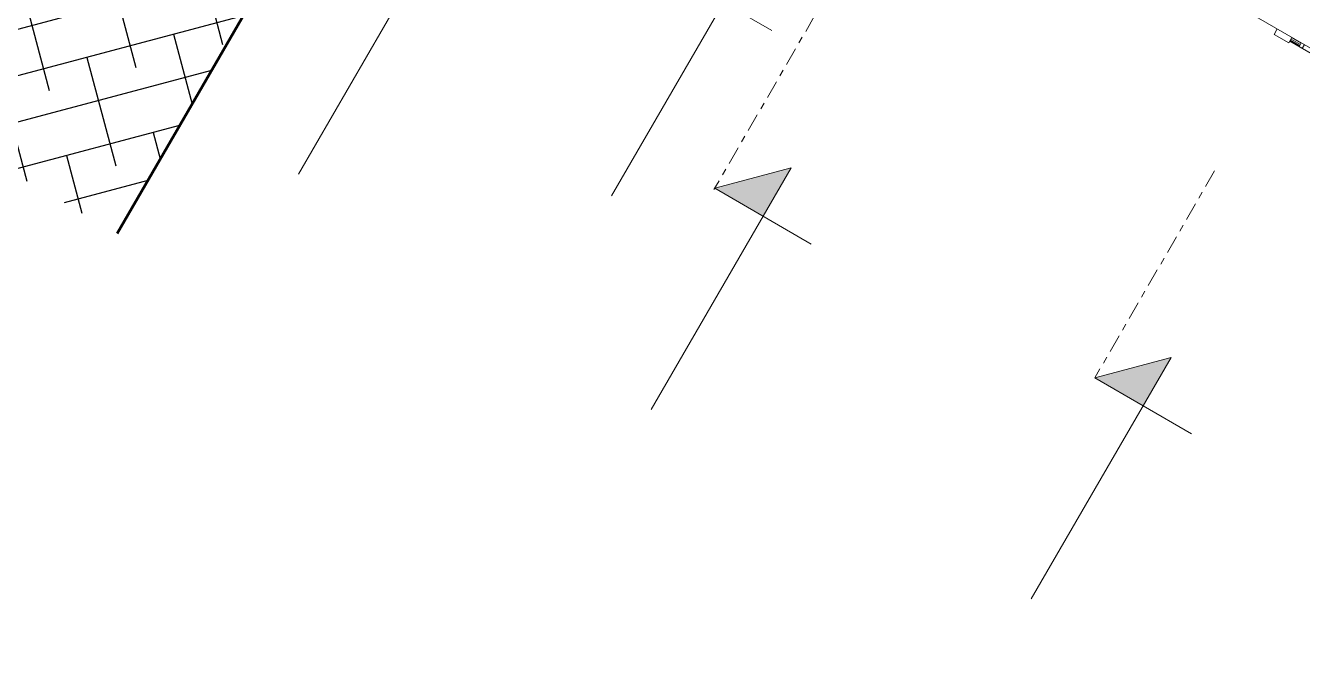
# Model space of a CAD drawing. Header units: millimetres. Extents: x 1373 to 40779, y 1939 to 6439.
# Drawn here: x 4244.8 to 4470.7, y 2409.5 to 2522.9 of the extents above; entities that cross this region are included whole.
import ezdxf

# ---------------------------------------------------------------- set-up
doc = ezdxf.new("R2010")
doc.units = ezdxf.units.MM
doc.linetypes.add('Centre', pattern=[1.34939, 0.635, -0.23813, 0.23813, -0.23813])
doc.linetypes.add('DASHDOTX2', pattern=[50.8, 25.4, -12.7, 0, -12.7])
for name, color, linetype, lineweight in [('A-DETL', 6, 'Continuous', 30), ('A-FLOR', 192, 'Continuous', 30), ('A-FLOR-HRAL', 11, 'Continuous', 18), ('A-FLOR-LEVL', 51, 'Continuous', 18), ('A-WALL', 20, 'Continuous', 9), ('HESAPLAMALAR', 2, 'Continuous', 30), ('kest', 4, 'DASHDOTX2', 50)]:
    doc.layers.add(name, color=color, linetype=linetype, lineweight=lineweight)

# ---------------------------------------------------------------- blocks, each defined once
blk = doc.blocks.new('JTIRJRT')
at = {"layer": 'A-FLOR-LEVL'}
for points in [[(21893.2, -2672.24), (21893.2, -2711.74), (21932.7, -2672.24)], [(21874.35, -2972.24), (21874.35, -3011.74), (21913.84, -2972.24)]]:
    blk.add_hatch(color=256, dxfattribs=at).paths.add_polyline_path(points)
for p, q in [((21893.2, -2711.74), (21893.2, -2632.75)), ((21932.7, -2672.24), (21735.23, -2672.24)), ((21932.7, -2672.24), (21893.2, -2711.74)), ((21874.35, -3011.74), (21874.35, -2932.75)), ((21913.84, -2972.24), (21716.37, -2972.24)), ((21913.84, -2972.24), (21874.35, -3011.74)), ((21991.13, -3111.74), (21991.13, -3032.75)), ((22030.62, -3072.24), (21833.16, -3072.24)), ((21932.7, -3271.74), (21735.23, -3271.74))]:
    blk.add_line(p, q, dxfattribs=at)
at = {"layer": 'A-FLOR-LEVL', "linetype": 'Centre', "ltscale": 20}
for p, q in [((22062.34, -2711.74), (21893.2, -2711.74)), ((22042.39, -3011.74), (21873.25, -3011.74))]:
    blk.add_line(p, q, dxfattribs=at)
blk = doc.blocks.new('A$C1f4491a2')
at = {"layer": 'A-DETL', "lineweight": 25}
h = blk.add_hatch(dxfattribs=at)
h.set_pattern_fill('ANSI38', color=8, scale=10)
h.set_pattern_definition([(45, (-33470.303, -2688.517), (-22.45064, 22.45064), []), (135, (-33470.303, -2688.517), (-67.35192, 22.45064), [79.375, -47.625])])
h.paths.add_polyline_path([(0, 837.24), (0, 332.43), (3291.48, 332.43), (3291.48, 887.24), (1521.58, 887.24), (1521.58, 587.24), (270.32, 837.24)])
at = {"layer": 'A-FLOR', "color": 1, "lineweight": 20}
for p, q in [((532.41, 1487.24), (536.91, 1487.24)), ((532.41, 1487.24), (532.41, 1475.24)), ((536.91, 1475.24), (532.41, 1475.24))]:
    blk.add_line(p, q, dxfattribs=at)
at = {"layer": 'A-FLOR-HRAL'}
for p, q in [((533.79, 1573.6), (533.79, 1487.24)), ((533.74, 1497.4), (536.91, 1497.4)), ((533.74, 1497.4), (533.74, 1494.86)), ((533.74, 1494.86), (536.91, 1494.86)), ((534.55, 1487.24), (534.55, 1494.86)), ((534.63, 1494.86), (534.63, 1487.24)), ((536.54, 1487.24), (536.54, 1494.86))]:
    blk.add_line(p, q, dxfattribs=at)
at = {"layer": 'A-FLOR-HRAL', "linetype": 'Continuous'}
blk.add_line((535.58, 1487.24), (535.58, 1494.86), dxfattribs=at)
at = {"layer": 'A-WALL'}
blk.add_line((536.91, 1187.24), (536.91, 2375.24), dxfattribs=at)
at = {"layer": 'kest', "color": 3, "linetype": 'ByBlock'}
blk.add_lwpolyline([(0, 837.24), (270.32, 837.24), (271.58, 837.24)], dxfattribs=at)
at = {"layer": 'A-DETL'}
blk.add_blockref('JTIRJRT', (-21634.63, 4198.98), dxfattribs=at)

msp = doc.modelspace()

# ---------------------------------------------------------------- block references
at = {"layer": 'HESAPLAMALAR', "color": 4, "xscale": -0.25, "yscale": 0.25, "zscale": 0.25, "rotation": 239.9151996206696}
msp.add_blockref('A$C1f4491a2', (4079.85, 2591.06), dxfattribs=at)

doc.saveas('drawing.dxf')
